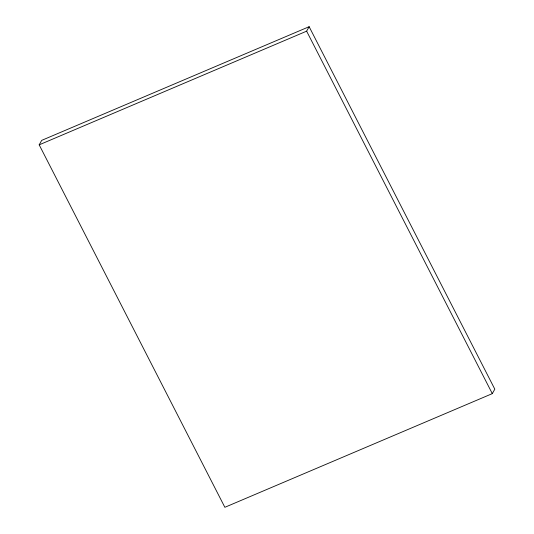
<?xml version="1.0" encoding="UTF-8"?>
<svg xmlns="http://www.w3.org/2000/svg" width="534" height="534" viewBox="0 0 534 534"><rect width="100%" height="100%" fill="white"/><g stroke="black" fill="none" stroke-linecap="round" stroke-linejoin="round"><path stroke-width="0.8" d="M39.189 144.834L41.699 140.369L309.139 26.7L494.811 389.166L492.301 393.631L224.861 507.3L39.189 144.834L306.629 31.166L309.139 26.7M306.629 31.166L492.301 393.631"/></g></svg>
